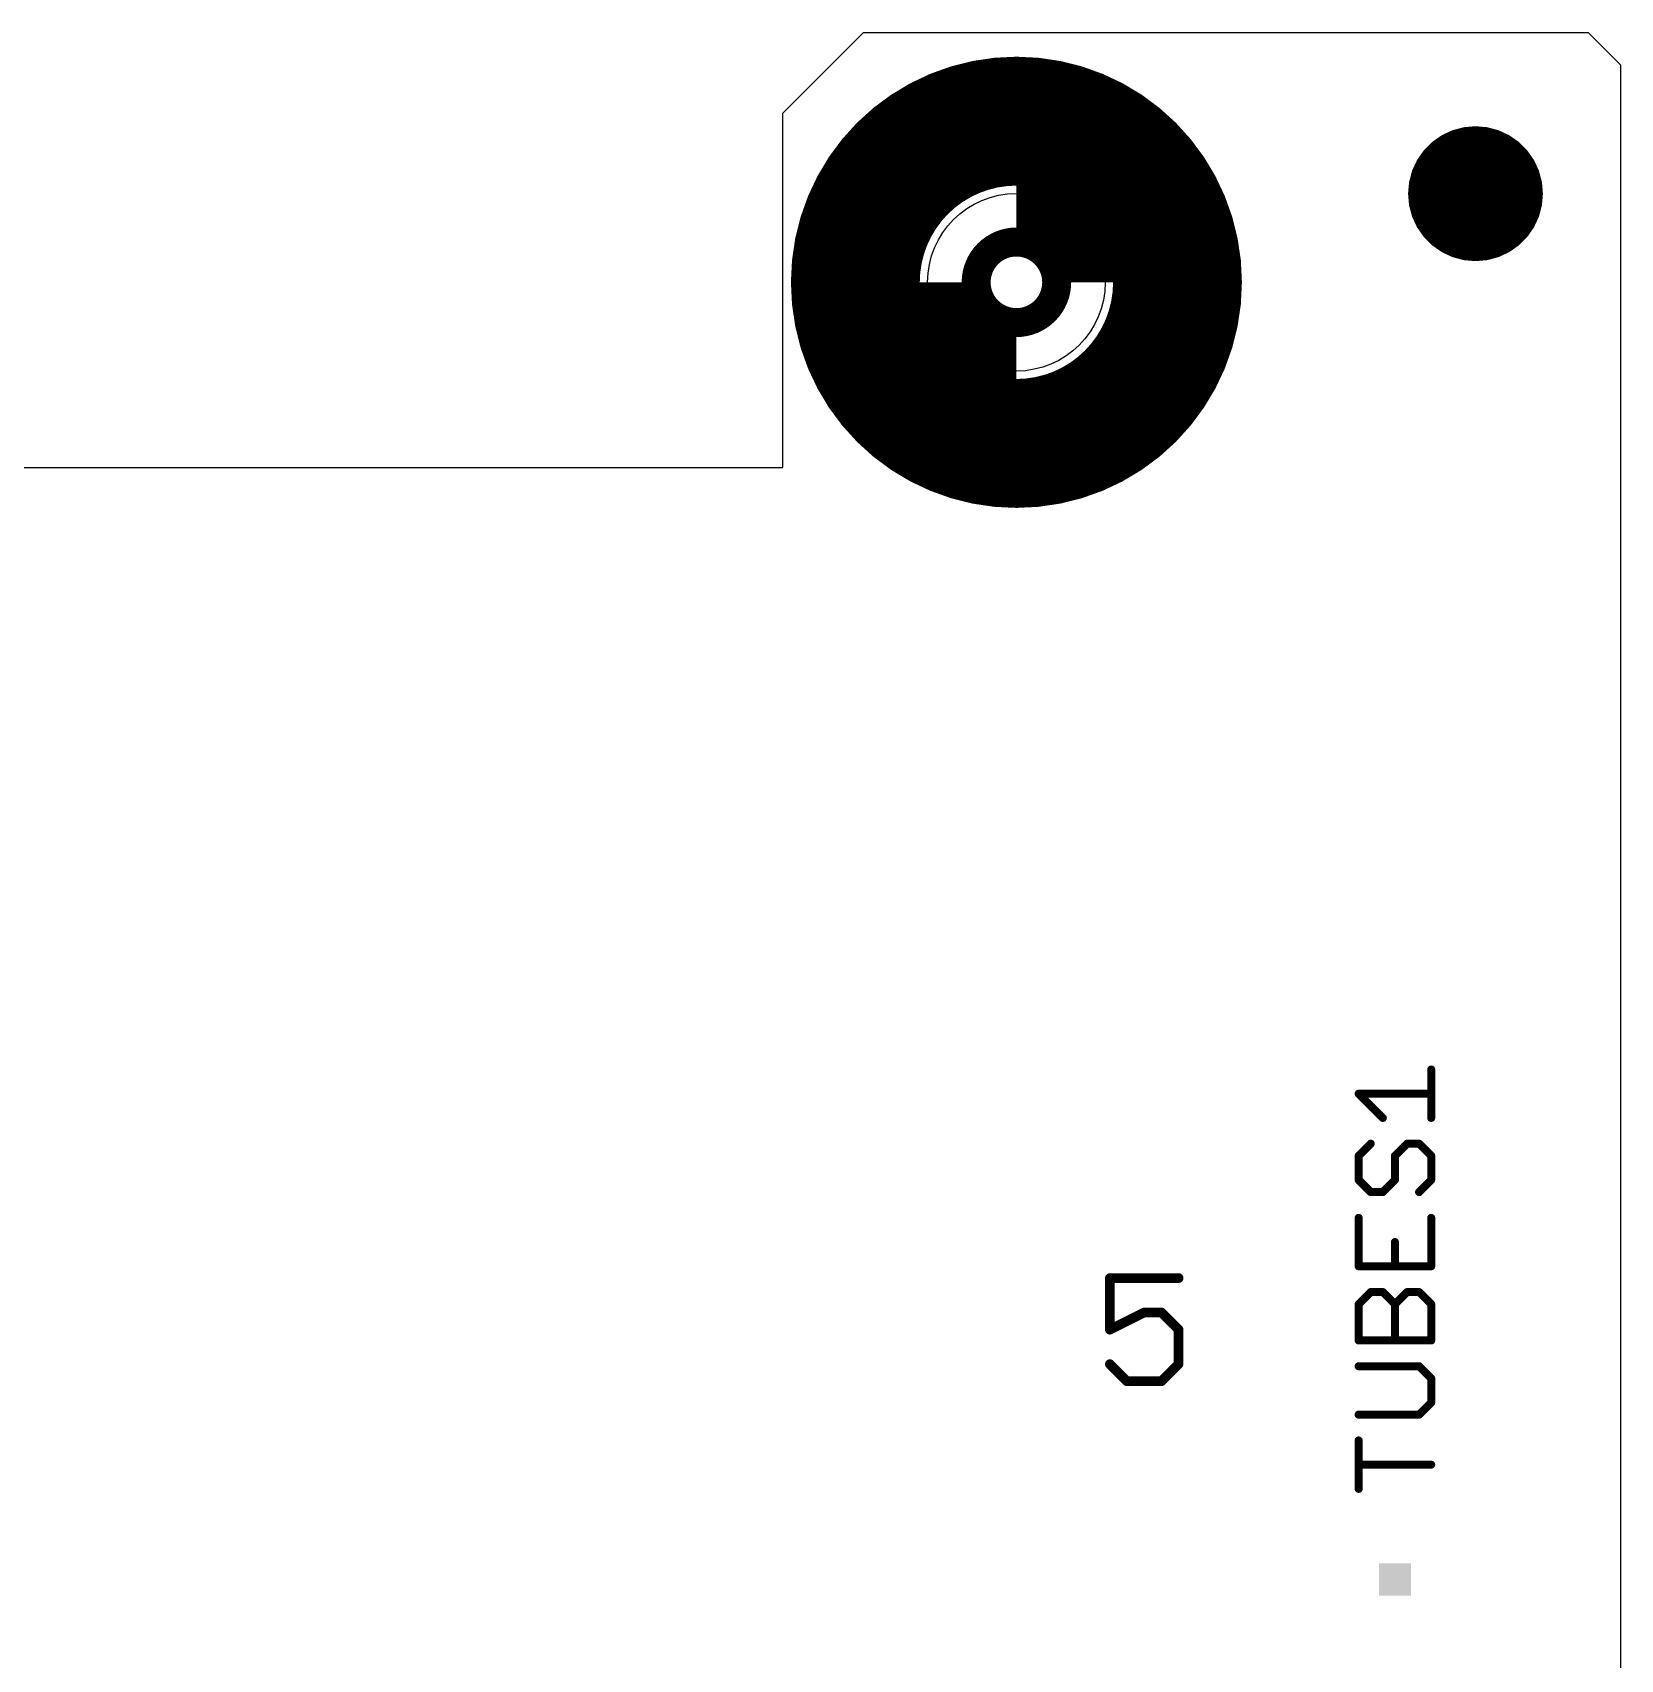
# Model space of a CAD drawing. Extents: x 2 to 123, y -4 to 52.
# Drawn here: x 97.9 to 122.94, y 26.43 to 52.07 of the extents above; entities that cross this region are included whole.
import ezdxf

# ---------------------------------------------------------------- set-up
doc = ezdxf.new("R2010")
doc.units = 0
for name, color, linetype in [('20', 53, 'CONTINUOUS'), ('25', 253, 'CONTINUOUS'), ('39', 12, 'CONTINUOUS'), ('40', 132, 'CONTINUOUS'), ('41', 12, 'CONTINUOUS'), ('42', 132, 'CONTINUOUS'), ('51', 253, 'CONTINUOUS')]:
    doc.layers.add(name, color=color, linetype=linetype)

# ---------------------------------------------------------------- blocks, each defined once
blk = doc.blocks.new('RECT')
blk.add_solid([(-0.5, -0.5), (0.5, -0.5), (-0.5, 0.5), (0.5, 0.5)])

msp = doc.modelspace()

# ---------------------------------------------------------------- linework, layer by layer
at = {"layer": '20'}
for p, q in [((109.728, 50.8), (110.998, 52.07)), ((110.998, 52.07), (122.428, 52.07)), ((122.428, 52.07), (122.936, 51.562)), ((122.936, 51.562), (122.936, 1.778)), ((109.728, 45.212), (109.728, 50.8)), ((93.726, 45.212), (109.728, 45.212))]:
    msp.add_line(p, q, dxfattribs=at)
msp.add_circle((113.411, 48.133), 1.4, dxfattribs=at)
at = {"layer": '25'}
for points, const_width in [([(119.9515, 34.9621), (119.9515, 35.7247)], 0.127), ([(119.1889, 34.9621), (118.8075, 35.3434)], 0.127), ([(118.8075, 35.3434), (119.9515, 35.3434)], 0.127), ([(118.9982, 34.5553), (118.8075, 34.3647)], 0.127), ([(118.8075, 34.3647), (118.8075, 33.9834)], 0.127), ([(119.3795, 34.3647), (119.5702, 34.5553)], 0.127), ([(119.3795, 33.9834), (119.3795, 34.3647)], 0.127), ([(119.5702, 34.5553), (119.7608, 34.5553)], 0.127), ([(119.7608, 34.5553), (119.9515, 34.3647)], 0.127), ([(119.9515, 34.3647), (119.9515, 33.9834)], 0.127), ([(118.8075, 33.9834), (118.9982, 33.7927)], 0.127), ([(118.9982, 33.7927), (119.1889, 33.7927)], 0.127), ([(119.1889, 33.7927), (119.3795, 33.9834)], 0.127), ([(119.9515, 33.9834), (119.7608, 33.7927)], 0.127), ([(118.8075, 33.3859), (118.8075, 32.6233)], 0.127), ([(119.9515, 32.6233), (119.9515, 33.3859)], 0.127), ([(119.3795, 32.6233), (119.3795, 33.0046)], 0.127), ([(118.8075, 32.6233), (119.9515, 32.6233)], 0.127), ([(115.9689, 32.4372), (114.8842, 32.4372)], 0.1524), ([(114.8842, 32.4372), (114.8842, 31.6237)], 0.1524), ([(118.8075, 32.0259), (118.9982, 32.2165)], 0.127), ([(118.8075, 31.4539), (118.8075, 32.0259)], 0.127), ([(118.9982, 32.2165), (119.1889, 32.2165)], 0.127), ([(119.1889, 32.2165), (119.3795, 32.0259)], 0.127), ([(119.3795, 32.0259), (119.5702, 32.2165)], 0.127), ([(119.3795, 31.4539), (119.3795, 32.0259)], 0.127), ([(119.5702, 32.2165), (119.7608, 32.2165)], 0.127), ([(119.7608, 32.2165), (119.9515, 32.0259)], 0.127), ([(119.9515, 32.0259), (119.9515, 31.4539)], 0.127), ([(114.8842, 31.6237), (115.4265, 31.8949)], 0.1524), ([(115.4265, 31.8949), (115.6977, 31.8949)], 0.1524), ([(115.6977, 31.8949), (115.9689, 31.6237)], 0.1524), ([(115.9689, 31.6237), (115.9689, 31.0814)], 0.1524), ([(119.9515, 31.4539), (118.8075, 31.4539)], 0.127), ([(115.1554, 30.8102), (114.8842, 31.0814)], 0.1524), ([(115.9689, 31.0814), (115.6977, 30.8102)], 0.1524), ([(119.7608, 31.0472), (118.8075, 31.0472)], 0.127), ([(119.9515, 30.8565), (119.7608, 31.0472)], 0.127), ([(115.6977, 30.8102), (115.1554, 30.8102)], 0.1524), ([(119.9515, 30.4752), (119.9515, 30.8565)], 0.127), ([(119.7608, 30.2845), (119.9515, 30.4752)], 0.127), ([(118.8075, 30.2845), (119.7608, 30.2845)], 0.127), ([(118.8075, 29.1151), (118.8075, 29.8778)], 0.127), ([(119.9515, 29.4964), (118.8075, 29.4964)], 0.127)]:
    msp.add_lwpolyline(points, dxfattribs=dict(at, const_width=const_width))
for points, const_width in [([(119.9833, 35.7247, 1), (119.9198, 35.7247)], 0.0635), ([(118.8075, 35.3752, 1), (118.8075, 35.3117)], 0.0635), ([(118.83, 35.3659, 1), (118.7851, 35.321)], 0.0635), ([(119.9515, 35.3117, 1), (119.9515, 35.3752)], 0.0635), ([(119.1664, 34.9396, 1), (119.2113, 34.9845)], 0.0635), ([(119.9198, 34.9621, 1), (119.9833, 34.9621)], 0.0635), ([(118.8393, 34.3647, 1), (118.7758, 34.3647)], 0.0635), ([(118.7851, 34.3871, 1), (118.83, 34.3422)], 0.0635), ([(119.0206, 34.5329, 1), (118.9757, 34.5778)], 0.0635), ([(119.4113, 34.3647, 1), (119.3478, 34.3647)], 0.0635), ([(119.3571, 34.3871, 1), (119.402, 34.3422)], 0.0635), ([(119.5702, 34.5871, 1), (119.5702, 34.5236)], 0.0635), ([(119.5926, 34.5329, 1), (119.5477, 34.5778)], 0.0635), ([(119.7833, 34.5778, 1), (119.7384, 34.5329)], 0.0635), ([(119.7608, 34.5236, 1), (119.7608, 34.5871)], 0.0635), ([(119.9833, 34.3647, 1), (119.9198, 34.3647)], 0.0635), ([(119.929, 34.3422, 1), (119.974, 34.3871)], 0.0635), ([(118.83, 34.0058, 1), (118.7851, 33.9609)], 0.0635), ([(118.7758, 33.9834, 1), (118.8393, 33.9834)], 0.0635), ([(118.9982, 33.8244, 1), (118.9982, 33.7609)], 0.0635), ([(119.1889, 33.7609, 1), (119.1889, 33.8244)], 0.0635), ([(119.3478, 33.9834, 1), (119.4113, 33.9834)], 0.0635), ([(119.402, 33.9609, 1), (119.3571, 34.0058)], 0.0635), ([(119.9198, 33.9834, 1), (119.9833, 33.9834)], 0.0635), ([(119.974, 33.9609, 1), (119.929, 34.0058)], 0.0635), ([(118.9757, 33.7702, 1), (119.0206, 33.8151)], 0.0635), ([(119.1664, 33.8151, 1), (119.2113, 33.7702)], 0.0635), ([(119.7384, 33.8151, 1), (119.7833, 33.7702)], 0.0635), ([(118.8393, 33.3859, 1), (118.7758, 33.3859)], 0.0635), ([(119.9833, 33.3859, 1), (119.9198, 33.3859)], 0.0635), ([(119.4113, 33.0046, 1), (119.3478, 33.0046)], 0.0635), ([(118.8075, 32.655, 1), (118.8075, 32.5915)], 0.0635), ([(118.7758, 32.6233, 1), (118.8393, 32.6233)], 0.0635), ([(119.3478, 32.6233, 1), (119.4113, 32.6233)], 0.0635), ([(119.9198, 32.6233, 1), (119.9833, 32.6233)], 0.0635), ([(119.9515, 32.5915, 1), (119.9515, 32.655)], 0.0635), ([(114.8842, 32.4753, 1), (114.8842, 32.3991)], 0.0762), ([(114.9223, 32.4372, 1), (114.8461, 32.4372)], 0.0762), ([(115.9689, 32.3991, 1), (115.9689, 32.4753)], 0.0762), ([(118.8393, 32.0259, 1), (118.7758, 32.0259)], 0.0635), ([(118.7851, 32.0483, 1), (118.83, 32.0034)], 0.0635), ([(118.9982, 32.2483, 1), (118.9982, 32.1848)], 0.0635), ([(119.0206, 32.1941, 1), (118.9757, 32.239)], 0.0635), ([(119.2113, 32.239, 1), (119.1664, 32.1941)], 0.0635), ([(119.1889, 32.1848, 1), (119.1889, 32.2483)], 0.0635), ([(119.4113, 32.0259, 1), (119.3478, 32.0259)], 0.0635), ([(119.3571, 32.0483, 1), (119.402, 32.0034)], 0.0635), ([(119.3571, 32.0034, 1), (119.402, 32.0483)], 0.0635), ([(119.5702, 32.2483, 1), (119.5702, 32.1848)], 0.0635), ([(119.5926, 32.1941, 1), (119.5477, 32.239)], 0.0635), ([(119.7833, 32.239, 1), (119.7384, 32.1941)], 0.0635), ([(119.7608, 32.1848, 1), (119.7608, 32.2483)], 0.0635), ([(119.9833, 32.0259, 1), (119.9198, 32.0259)], 0.0635), ([(119.929, 32.0034, 1), (119.974, 32.0483)], 0.0635), ([(115.4265, 31.933, 1), (115.4265, 31.8568)], 0.0762), ([(115.4436, 31.8608, 1), (115.4095, 31.9289)], 0.0762), ([(115.7246, 31.9218, 1), (115.6708, 31.8679)], 0.0762), ([(115.6977, 31.8568, 1), (115.6977, 31.933)], 0.0762), ([(114.8672, 31.6578, 1), (114.9012, 31.5896)], 0.0762), ([(114.8461, 31.6237, 1), (114.9223, 31.6237)], 0.0762), ([(116.007, 31.6237, 1), (115.9308, 31.6237)], 0.0762), ([(115.9419, 31.5968, 1), (115.9958, 31.6506)], 0.0762), ([(118.8075, 31.4856, 1), (118.8075, 31.4221)], 0.0635), ([(118.7758, 31.4539, 1), (118.8393, 31.4539)], 0.0635), ([(119.3478, 31.4539, 1), (119.4113, 31.4539)], 0.0635), ([(119.9198, 31.4539, 1), (119.9833, 31.4539)], 0.0635), ([(119.9515, 31.4221, 1), (119.9515, 31.4856)], 0.0635), ([(114.9111, 31.1083, 1), (114.8573, 31.0544)], 0.0762), ([(115.9308, 31.0814, 1), (116.007, 31.0814)], 0.0762), ([(115.9958, 31.0544, 1), (115.9419, 31.1083)], 0.0762), ([(118.8075, 31.0789, 1), (118.8075, 31.0154)], 0.0635), ([(119.7833, 31.0696, 1), (119.7384, 31.0247)], 0.0635), ([(119.7608, 31.0154, 1), (119.7608, 31.0789)], 0.0635), ([(115.1554, 30.8483, 1), (115.1554, 30.7721)], 0.0762), ([(115.1284, 30.7833, 1), (115.1823, 30.8371)], 0.0762), ([(115.6708, 30.8371, 1), (115.7246, 30.7833)], 0.0762), ([(115.6977, 30.7721, 1), (115.6977, 30.8483)], 0.0762), ([(119.9833, 30.8565, 1), (119.9198, 30.8565)], 0.0635), ([(119.929, 30.834, 1), (119.974, 30.8789)], 0.0635), ([(119.974, 30.4527, 1), (119.929, 30.4976)], 0.0635), ([(118.8075, 30.3163, 1), (118.8075, 30.2528)], 0.0635), ([(119.7384, 30.307, 1), (119.7833, 30.262)], 0.0635), ([(119.7608, 30.2528, 1), (119.7608, 30.3163)], 0.0635), ([(119.9198, 30.4752, 1), (119.9833, 30.4752)], 0.0635), ([(118.8393, 29.8778, 1), (118.7758, 29.8778)], 0.0635), ([(118.8075, 29.5282, 1), (118.8075, 29.4647)], 0.0635), ([(119.9515, 29.4647, 1), (119.9515, 29.5282)], 0.0635), ([(118.7758, 29.1151, 1), (118.8393, 29.1151)], 0.0635)]:
    msp.add_lwpolyline(points, format="xyb", dxfattribs=dict(at, const_width=const_width))
at = {"layer": '39', "const_width": 2.032}
msp.add_lwpolyline([(113.411, 45.593, 1), (113.411, 50.673, 1), (113.411, 45.593)], format="xyb", dxfattribs=at)
at = {"layer": '40', "const_width": 2.032}
msp.add_lwpolyline([(113.411, 45.593, 1), (113.411, 50.673, 1), (113.411, 45.593)], format="xyb", dxfattribs=at)
at = {"layer": '41'}
for points, const_width in [([(113.411, 45.593, 1), (113.411, 50.673, 1), (113.411, 45.593)], 2.032), ([(120.2998, 50.5004, 1), (120.3162, 50.439)], 0.0635), ([(120.3214, 50.4409, 1), (120.2946, 50.4985)], 0.0635), ([(120.4736, 50.5464, 1), (120.4791, 50.4832)], 0.0635), ([(120.4846, 50.4841, 1), (120.4681, 50.5455)], 0.0635), ([(120.6528, 50.5616, 1), (120.6472, 50.4984)], 0.0635), ([(120.6528, 50.4984, 1), (120.6472, 50.5616)], 0.0635), ([(120.8319, 50.5455, 1), (120.8154, 50.4841)], 0.0635), ([(120.8209, 50.4832, 1), (120.8264, 50.5464)], 0.0635), ([(121.0054, 50.4985, 1), (120.9786, 50.4409)], 0.0635), ([(120.9838, 50.439, 1), (121.0002, 50.5004)], 0.0635), ([(120.0032, 50.3238, 1), (120.0032, 50.2602)], 0.0635), ([(119.989, 50.3221, 1), (120.0254, 50.27)], 0.0635), ([(120.0297, 50.2736, 1), (119.9848, 50.3185)], 0.0635), ([(120.1366, 50.4248, 1), (120.1634, 50.3672)], 0.0635), ([(120.1682, 50.37, 1), (120.1318, 50.422)], 0.0635), ([(120.1993, 50.4508, 1), (120.1993, 50.3873)], 0.0635), ([(121.1007, 50.3873, 1), (121.1007, 50.4508)], 0.0635), ([(121.1682, 50.422, 1), (121.1318, 50.37)], 0.0635), ([(121.1366, 50.3672, 1), (121.1634, 50.4248)], 0.0635), ([(121.3152, 50.3185, 1), (121.2703, 50.2736)], 0.0635), ([(121.2746, 50.27, 1), (121.311, 50.3221)], 0.0635), ([(121.2968, 50.2602, 1), (121.2968, 50.3238)], 0.0635), ([(119.758, 50.0482, 1), (119.81, 50.0118)], 0.0635), ([(119.8128, 50.0166, 1), (119.7552, 50.0434)], 0.0635), ([(119.7896, 50.0698, 1), (119.7896, 50.0063)], 0.0635), ([(119.8785, 50.1968, 1), (119.8785, 50.1332)], 0.0635), ([(119.8615, 50.1952, 1), (119.9064, 50.1503)], 0.0635), ([(119.91, 50.1546, 1), (119.8579, 50.191)], 0.0635), ([(121.4421, 50.191, 1), (121.39, 50.1546)], 0.0635), ([(121.3936, 50.1503, 1), (121.4385, 50.1952)], 0.0635), ([(121.4215, 50.1332, 1), (121.4215, 50.1968)], 0.0635), ([(121.5448, 50.0434, 1), (121.4872, 50.0166)], 0.0635), ([(121.49, 50.0118, 1), (121.542, 50.0482)], 0.0635), ([(121.5104, 50.0063, 1), (121.5104, 50.0698)], 0.0635), ([(119.6968, 49.7009, 1), (119.6336, 49.7064)], 0.0635), ([(119.6867, 49.8158, 1), (119.6867, 49.7522)], 0.0635), ([(119.6815, 49.8854, 1), (119.7391, 49.8586)], 0.0635), ([(119.741, 49.8638, 1), (119.6796, 49.8802)], 0.0635), ([(119.7285, 49.9428, 1), (119.7285, 49.8792)], 0.0635), ([(121.6204, 49.8802, 1), (121.559, 49.8638)], 0.0635), ([(121.5609, 49.8586, 1), (121.6185, 49.8854)], 0.0635), ([(121.5715, 49.8792, 1), (121.5715, 49.9428)], 0.0635), ([(121.6664, 49.7064, 1), (121.6032, 49.7009)], 0.0635), ([(121.6133, 49.7522, 1), (121.6133, 49.8158)], 0.0635), ([(119.65, 49.5618, 1), (119.65, 49.4982)], 0.0635), ([(119.6816, 49.5328, 1), (119.6184, 49.5272)], 0.0635), ([(119.6184, 49.5328, 1), (119.6816, 49.5272)], 0.0635), ([(119.6611, 49.6888, 1), (119.6611, 49.6253)], 0.0635), ([(119.6345, 49.7119, 1), (119.6959, 49.6954)], 0.0635), ([(121.6041, 49.6954, 1), (121.6655, 49.7119)], 0.0635), ([(121.6816, 49.5272, 1), (121.6184, 49.5328)], 0.0635), ([(121.6184, 49.5272, 1), (121.6816, 49.5328)], 0.0635), ([(121.6389, 49.6253, 1), (121.6389, 49.6888)], 0.0635), ([(121.65, 49.4982, 1), (121.65, 49.5618)], 0.0635), ([(119.6611, 49.4348, 1), (119.6611, 49.3713)], 0.0635), ([(119.6959, 49.3646, 1), (119.6345, 49.3481)], 0.0635), ([(119.6336, 49.3536, 1), (119.6968, 49.3591)], 0.0635), ([(119.6867, 49.3078, 1), (119.6867, 49.2443)], 0.0635), ([(119.7391, 49.2014, 1), (119.6815, 49.1746)], 0.0635), ([(121.6185, 49.1746, 1), (121.5609, 49.2014)], 0.0635), ([(121.6032, 49.3591, 1), (121.6664, 49.3536)], 0.0635), ([(121.6655, 49.3481, 1), (121.6041, 49.3646)], 0.0635), ([(121.6133, 49.2443, 1), (121.6133, 49.3078)], 0.0635), ([(121.6389, 49.3713, 1), (121.6389, 49.4348)], 0.0635), ([(119.6796, 49.1798, 1), (119.741, 49.1962)], 0.0635), ([(119.7285, 49.1808, 1), (119.7285, 49.1172)], 0.0635), ([(119.81, 49.0482, 1), (119.758, 49.0118)], 0.0635), ([(119.7552, 49.0166, 1), (119.8128, 49.0434)], 0.0635), ([(119.7896, 49.0538, 1), (119.7896, 48.9903)], 0.0635), ([(121.4872, 49.0434, 1), (121.5448, 49.0166)], 0.0635), ([(121.542, 49.0118, 1), (121.49, 49.0482)], 0.0635), ([(121.5104, 48.9903, 1), (121.5104, 49.0538)], 0.0635), ([(121.559, 49.1962, 1), (121.6204, 49.1798)], 0.0635), ([(121.5715, 49.1172, 1), (121.5715, 49.1808)], 0.0635), ([(119.8785, 48.9268, 1), (119.8785, 48.8633)], 0.0635), ([(119.9064, 48.9097, 1), (119.8615, 48.8648)], 0.0635), ([(119.8579, 48.869, 1), (119.91, 48.9054)], 0.0635), ([(120.0032, 48.7998, 1), (120.0032, 48.7362)], 0.0635), ([(120.0254, 48.79, 1), (119.989, 48.7379)], 0.0635), ([(119.9848, 48.7415, 1), (120.0297, 48.7864)], 0.0635), ([(120.1634, 48.6928, 1), (120.1366, 48.6352)], 0.0635), ([(121.1634, 48.6352, 1), (121.1366, 48.6928)], 0.0635), ([(121.2703, 48.7864, 1), (121.3152, 48.7415)], 0.0635), ([(121.311, 48.7379, 1), (121.2746, 48.79)], 0.0635), ([(121.2968, 48.7362, 1), (121.2968, 48.7998)], 0.0635), ([(121.39, 48.9054, 1), (121.4421, 48.869)], 0.0635), ([(121.4385, 48.8648, 1), (121.3936, 48.9097)], 0.0635), ([(121.4215, 48.8633, 1), (121.4215, 48.9268)], 0.0635), ([(120.1318, 48.638, 1), (120.1682, 48.69)], 0.0635), ([(120.1993, 48.6728, 1), (120.1993, 48.6093)], 0.0635), ([(120.3162, 48.621, 1), (120.2998, 48.5596)], 0.0635), ([(120.2946, 48.5615, 1), (120.3214, 48.6191)], 0.0635), ([(120.4791, 48.5768, 1), (120.4736, 48.5136)], 0.0635), ([(120.4681, 48.5145, 1), (120.4846, 48.5759)], 0.0635), ([(120.6472, 48.5616, 1), (120.6528, 48.4984)], 0.0635), ([(120.6472, 48.4984, 1), (120.6528, 48.5616)], 0.0635), ([(120.8154, 48.5759, 1), (120.8319, 48.5145)], 0.0635), ([(120.8264, 48.5136, 1), (120.8209, 48.5768)], 0.0635), ([(120.9786, 48.6191, 1), (121.0054, 48.5615)], 0.0635), ([(121.0002, 48.5596, 1), (120.9838, 48.621)], 0.0635), ([(121.1007, 48.6093, 1), (121.1007, 48.6728)], 0.0635), ([(121.1318, 48.69, 1), (121.1682, 48.638)], 0.0635)]:
    msp.add_lwpolyline(points, format="xyb", dxfattribs=dict(at, const_width=const_width))
at = {"layer": '41', "const_width": 0.127}
for points in [[(120.308, 50.4697), (120.15, 50.396)], [(120.4764, 50.5148), (120.308, 50.4697)], [(120.65, 50.53), (120.4764, 50.5148)], [(120.8236, 50.5148), (120.65, 50.53)], [(120.992, 50.4697), (120.8236, 50.5148)], [(121.15, 50.396), (120.992, 50.4697)], [(120.0072, 50.296), (119.884, 50.1728)], [(120.0032, 50.292), (121.2968, 50.292)], [(120.15, 50.396), (120.0072, 50.296)], [(120.1993, 50.419), (121.1007, 50.419)], [(121.2928, 50.296), (121.15, 50.396)], [(121.416, 50.1728), (121.2928, 50.296)], [(119.784, 50.03), (119.7103, 49.872)], [(119.884, 50.1728), (119.784, 50.03)], [(119.7896, 50.038), (121.5104, 50.038)], [(119.8785, 50.165), (121.4215, 50.165)], [(121.516, 50.03), (121.416, 50.1728)], [(121.5897, 49.872), (121.516, 50.03)], [(119.6652, 49.7036), (119.65, 49.53)], [(119.7103, 49.872), (119.6652, 49.7036)], [(119.6867, 49.784), (121.6133, 49.784)], [(119.7285, 49.911), (121.5715, 49.911)], [(121.6348, 49.7036), (121.5897, 49.872)], [(121.65, 49.53), (121.6348, 49.7036)], [(119.65, 49.53), (119.6652, 49.3564)], [(119.65, 49.53), (121.65, 49.53)], [(119.6611, 49.657), (121.6389, 49.657)], [(121.6348, 49.3564), (121.65, 49.53)], [(119.6611, 49.403), (121.6389, 49.403)], [(119.6652, 49.3564), (119.7103, 49.188)], [(119.6867, 49.276), (121.6133, 49.276)], [(119.7103, 49.188), (119.784, 49.03)], [(121.516, 49.03), (121.5897, 49.188)], [(121.5897, 49.188), (121.6348, 49.3564)], [(119.7285, 49.149), (121.5715, 49.149)], [(119.784, 49.03), (119.884, 48.8872)], [(119.7896, 49.022), (121.5104, 49.022)], [(121.416, 48.8872), (121.516, 49.03)], [(119.8785, 48.895), (121.4215, 48.895)], [(119.884, 48.8872), (120.0072, 48.764)], [(120.0032, 48.768), (121.2968, 48.768)], [(120.0072, 48.764), (120.15, 48.664)], [(120.15, 48.664), (120.308, 48.5903)], [(120.992, 48.5903), (121.15, 48.664)], [(121.15, 48.664), (121.2928, 48.764)], [(121.2928, 48.764), (121.416, 48.8872)], [(120.1993, 48.641), (121.1007, 48.641)], [(120.308, 48.5903), (120.4764, 48.5452)], [(120.4764, 48.5452), (120.65, 48.53)], [(120.65, 48.53), (120.8236, 48.5452)], [(120.8236, 48.5452), (120.992, 48.5903)]]:
    msp.add_lwpolyline(points, dxfattribs=at)
at = {"layer": '42', "const_width": 2.032}
msp.add_lwpolyline([(113.411, 45.593, 1), (113.411, 50.673, 1), (113.411, 45.593)], format="xyb", dxfattribs=at)
at = {"layer": '51'}
for points, const_width in [([(115.189, 48.133, 0.4142), (113.411, 49.911)], 2.286), ([(111.633, 48.133, 0.4142), (113.411, 46.355)], 2.286), ([(113.411, 47.498, 1), (113.411, 48.768, 1), (113.411, 47.498)], 0.4572)]:
    msp.add_lwpolyline(points, format="xyb", dxfattribs=dict(at, const_width=const_width))

# ---------------------------------------------------------------- block references
at = {"layer": '51', "xscale": 0.508, "yscale": 0.508, "rotation": 270}
msp.add_blockref('RECT', (119.38, 27.686), dxfattribs=at)

doc.saveas('drawing.dxf')
